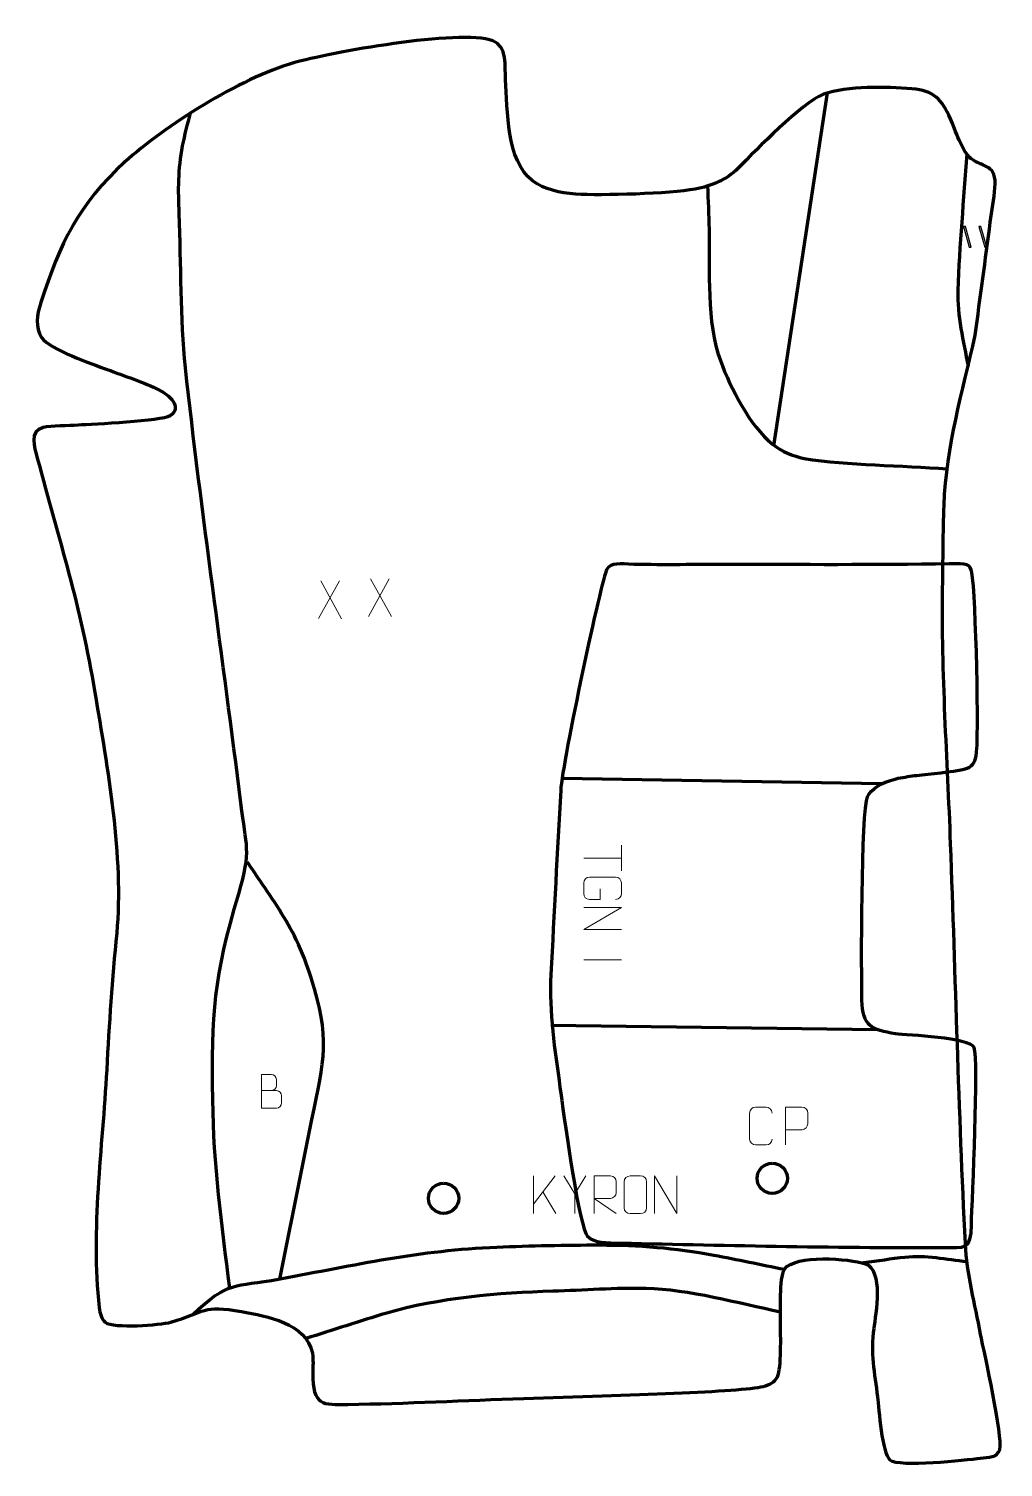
# Model space of a CAD drawing. Header units: millimetres. Extents: x -327 to 317, y -365 to 586.
import ezdxf

# ---------------------------------------------------------------- set-up
doc = ezdxf.new("R2010")
doc.units = ezdxf.units.MM
for name, color, linetype in [('dxf_samples_SSANG_YONG_KYRON_1_layer 1', 7, 'Continuous'), ('dxf_samples_SSANG_YONG_KYRON_1_layer 2', 7, 'Continuous'), ('dxf_samples_SSANG_YONG_KYRON_1_layer 3', 7, 'Continuous'), ('dxf_samples_VOLKSWAGEN_TIGUAN_1_5_layer 1', 7, 'Continuous'), ('dxf_samples_VOLKSWAGEN_TIGUAN_1_5_layer 2', 7, 'Continuous')]:
    doc.layers.add(name, color=color, linetype=linetype)

msp = doc.modelspace()

# ---------------------------------------------------------------- linework, layer by layer
at = {"layer": 'dxf_samples_SSANG_YONG_KYRON_1_layer 1', "color": 250, "lineweight": 9}
for points in [[(-121.6266, 221.0023), (-121.6266, 221.0023), (-135.3672, 196.1065), (-135.3672, 196.1065)], [(-133.9126, 221.0023), (-133.9126, 221.0023), (-120.172, 196.0488), (-120.172, 196.0488)], [(-88.7054, 222.48), (-88.7054, 222.48), (-102.446, 197.5842), (-102.446, 197.5842)], [(-100.9914, 222.48), (-100.9914, 222.48), (-87.2508, 197.5265), (-87.2508, 197.5265)], [(6.6221, -172.3348), (6.6221, -172.3348), (6.6221, -197.2884), (6.6221, -197.2884)], [(20.9983, -172.3348), (20.9983, -172.3348), (6.6221, -190.9745), (6.6221, -190.9745)], [(33.9722, -184.2335), (33.9722, -184.2335), (26.6513, -172.3348), (26.6513, -172.3348)], [(21.3236, -197.1926), (21.3236, -197.1926), (12.8531, -182.879), (12.8531, -182.879)]]:
    msp.add_open_spline(points, degree=3, dxfattribs=at)
for points, knots in [([(-173.0863, -115.9309), (-169.8273, -115.9305), (-166.5679, -115.9305), (-163.3082, -115.9309), (-163.3082, -115.9309), (-161.5389, -115.9464), (-159.816, -117.5014), (-159.816, -119.3372), (-159.816, -119.3372), (-159.8163, -120.348), (-159.8163, -123.0793), (-159.816, -124.0904), (-159.816, -124.0904), (-159.8001, -125.7545), (-161.1814, -127.5583), (-163.2608, -127.5431), (-163.2608, -127.5431), (-166.5208, -127.5428), (-169.7805, -127.5428), (-173.0398, -127.5431), (-173.0398, -127.5431), (-173.0398, -120.0927), (-173.0398, -112.6426), (-173.0398, -105.1928), (-173.0398, -105.1928), (-170.9137, -105.1928), (-168.7873, -105.1928), (-166.6608, -105.1928), (-166.6608, -105.1928), (-165.1553, -105.177), (-163.2773, -106.8882), (-163.2614, -108.6459), (-163.2614, -108.6459), (-163.2618, -110.4965), (-163.2618, -110.6272), (-163.2614, -112.4781), (-163.2614, -112.4781), (-163.246, -114.3287), (-164.9069, -115.9464), (-166.7073, -115.9309)], [0, 0, 0, 0, 0.090909091, 0.090909091, 0.090909091, 0.090909091, 0.181818182, 0.181818182, 0.181818182, 0.181818182, 0.272727273, 0.272727273, 0.272727273, 0.272727273, 0.363636364, 0.363636364, 0.363636364, 0.363636364, 0.454545455, 0.454545455, 0.454545455, 0.454545455, 0.545454545, 0.545454545, 0.545454545, 0.545454545, 0.636363636, 0.636363636, 0.636363636, 0.636363636, 0.727272727, 0.727272727, 0.727272727, 0.727272727, 0.818181818, 0.818181818, 0.818181818, 0.818181818, 1, 1, 1, 1]), ([(164.3241, -148.042), (164.1843, -150.3654), (162.5071, -151.845), (160.3594, -151.8558), (160.3594, -151.8558), (158.0275, -151.8554), (155.6956, -151.8554), (153.3641, -151.8558), (153.3641, -151.8558), (151.4391, -151.9612), (149.467, -150.0767), (149.4782, -148.0594), (149.4782, -148.0594), (149.4786, -142.2893), (149.4786, -136.5196), (149.4782, -130.7503), (149.4782, -130.7503), (149.4824, -128.6122), (151.2291, -126.893), (153.3815, -126.9065), (153.3815, -126.9065), (155.7072, -126.9065), (158.0333, -126.9065), (160.3594, -126.9065), (160.3594, -126.9065), (162.306, -126.871), (164.2974, -128.3625), (164.3241, -130.8001)], [0, 0, 0, 0, 0.125, 0.125, 0.125, 0.125, 0.25, 0.25, 0.25, 0.25, 0.375, 0.375, 0.375, 0.375, 0.5, 0.5, 0.5, 0.5, 0.625, 0.625, 0.625, 0.625, 0.75, 0.75, 0.75, 0.75, 1, 1, 1, 1]), ([(173.2751, -151.8602), (173.2751, -151.8602), (173.2751, -126.9066), (173.2751, -126.9066), (173.2751, -126.9066), (176.8701, -126.9066), (180.4654, -126.9066), (184.0608, -126.9066), (184.0608, -126.9066), (186.386, -126.9445), (187.9434, -128.4346), (187.9392, -130.8007), (187.9392, -130.8007), (187.9388, -132.8364), (187.9388, -135.8957), (187.9392, -137.9317), (187.9392, -137.9317), (187.9327, -139.8071), (186.1205, -141.749), (184.1109, -141.7681), (184.1109, -141.7681), (184.1109, -141.7681), (173.2751, -141.7681), (173.2751, -141.7681)], [0, 0, 0, 0, 0.142857143, 0.142857143, 0.142857143, 0.142857143, 0.285714286, 0.285714286, 0.285714286, 0.285714286, 0.428571429, 0.428571429, 0.428571429, 0.428571429, 0.571428571, 0.571428571, 0.571428571, 0.571428571, 0.714285714, 0.714285714, 0.714285714, 0.714285714, 1, 1, 1, 1]), ([(41.2946, -172.3348), (41.2946, -172.3348), (33.9722, -184.2335), (33.9722, -184.2335), (33.9722, -184.2335), (33.9722, -184.2335), (33.9729, -197.2884), (33.9729, -197.2884)], [0, 0, 0, 0, 0.333333333, 0.333333333, 0.333333333, 0.333333333, 1, 1, 1, 1]), ([(46.6409, -197.2883), (46.6409, -197.2883), (46.6409, -172.3348), (46.6409, -172.3348), (46.6409, -172.3348), (50.2357, -172.3348), (53.8312, -172.3348), (57.4264, -172.3348), (57.4264, -172.3348), (59.7517, -172.3725), (61.309, -173.8625), (61.3049, -176.2289), (61.3049, -176.2289), (61.3045, -178.2644), (61.3045, -181.3238), (61.3049, -183.3598), (61.3049, -183.3598), (61.2984, -185.2353), (59.4861, -187.1771), (57.4766, -187.1962), (57.4766, -187.1962), (57.4766, -187.1962), (46.6409, -187.1962), (46.6409, -187.1962), (46.6409, -187.1962), (46.6409, -187.1962), (61.2956, -197.2883), (61.2956, -197.2883)], [0, 0, 0, 0, 0.125, 0.125, 0.125, 0.125, 0.25, 0.25, 0.25, 0.25, 0.375, 0.375, 0.375, 0.375, 0.5, 0.5, 0.5, 0.5, 0.625, 0.625, 0.625, 0.625, 0.75, 0.75, 0.75, 0.75, 1, 1, 1, 1]), ([(70.4534, -172.3351), (72.7791, -172.3351), (75.1052, -172.3351), (77.4313, -172.3351), (77.4313, -172.3351), (79.3779, -172.2995), (81.3693, -173.7911), (81.396, -176.2287), (81.396, -176.2287), (81.3956, -181.9756), (81.3956, -187.7229), (81.396, -193.4706), (81.396, -193.4706), (81.2562, -195.794), (79.579, -197.2736), (77.4313, -197.2844), (77.4313, -197.2844), (75.0994, -197.284), (72.7675, -197.284), (70.436, -197.2844), (70.436, -197.2844), (68.511, -197.3898), (66.5389, -195.5053), (66.5501, -193.488), (66.5501, -193.488), (66.5504, -187.7179), (66.5504, -181.9482), (66.5501, -176.1789), (66.5501, -176.1789), (66.5543, -174.0408), (68.301, -172.3216), (70.4534, -172.3351)], [0, 0, 0, 0, 0.111111111, 0.111111111, 0.111111111, 0.111111111, 0.222222222, 0.222222222, 0.222222222, 0.222222222, 0.333333333, 0.333333333, 0.333333333, 0.333333333, 0.444444444, 0.444444444, 0.444444444, 0.444444444, 0.555555556, 0.555555556, 0.555555556, 0.555555556, 0.666666667, 0.666666667, 0.666666667, 0.666666667, 0.777777778, 0.777777778, 0.777777778, 0.777777778, 1, 1, 1, 1]), ([(86.6456, -197.2883), (86.6456, -197.2883), (86.6456, -172.3348), (86.6456, -172.3348), (86.6456, -172.3348), (86.6456, -172.3348), (101.3004, -197.2883), (101.3004, -197.2883), (101.3004, -197.2883), (101.3004, -197.2883), (101.3004, -172.3348), (101.3004, -172.3348)], [0, 0, 0, 0, 0.25, 0.25, 0.25, 0.25, 0.5, 0.5, 0.5, 0.5, 1, 1, 1, 1])]:
    msp.add_open_spline(points, degree=3, knots=knots, dxfattribs=at)
at = {"layer": 'dxf_samples_SSANG_YONG_KYRON_1_layer 2', "color": 142, "lineweight": 200}
for centre in [(164.4455, -173.9063), (-52.7777, -187.1356)]:
    msp.add_ellipse(centre, major_axis=(0, 10), ratio=1, dxfattribs=at)
at = {"layer": 'dxf_samples_SSANG_YONG_KYRON_1_layer 2', "color": 142, "lineweight": 158}
msp.add_open_spline([(165.4843, 310.2593), (165.4843, 310.2593), (200.8578, 543.6562), (200.8578, 543.6562)], degree=3, dxfattribs=at)
for points, knots in [([(-194.0538, -246.6407), (-199.5551, -203.8816), (-204.7924, -165.4664), (-205.3195, -122.0838), (-205.3195, -122.0838), (-206.061, -65.0671), (-204.7866, -41.1196), (-188.2137, 14.1115), (-188.2137, 14.1115), (-179.547, 43.3637), (-183.3173, 45.1284), (-186.8503, 74.1886), (-186.8503, 74.1886), (-198.5983, 170.0521), (-212.927, 265.8374), (-223.3767, 361.8105), (-223.3767, 361.8105), (-226.9951, 395.0424), (-226.12, 430.2017), (-227.5299, 463.8295), (-227.5299, 463.8295), (-228.1861, 479.4813), (-228.2749, 493.0638), (-225.335, 508.5715), (-225.335, 508.5715), (-223.8372, 515.8454), (-221.9027, 523.0646), (-220.1779, 530.2923)], [0, 0, 0, 0, 0.125, 0.125, 0.125, 0.125, 0.25, 0.25, 0.25, 0.25, 0.375, 0.375, 0.375, 0.375, 0.5, 0.5, 0.5, 0.5, 0.625, 0.625, 0.625, 0.625, 0.75, 0.75, 0.75, 0.75, 1, 1, 1, 1]), ([(292.9582, 503.3657), (291.0075, 473.5016), (288.0997, 442.898), (287.0724, 413.0799), (287.0724, 413.0799), (286.5067, 396.6577), (290.9138, 379.2483), (293.8563, 363.0958)], [0, 0, 0, 0, 0.333333333, 0.333333333, 0.333333333, 0.333333333, 1, 1, 1, 1]), ([(121.7163, 482.085), (122.0398, 472.5711), (122.3632, 463.0573), (122.6867, 453.5434), (122.6867, 453.5434), (123.3505, 426.5901), (120.7362, 391.85), (130.1465, 366.6842), (130.1465, 366.6842), (136.986, 348.3933), (149.4124, 323.8666), (164.6258, 311.3417), (164.6258, 311.3417), (171.2312, 306.2896), (177.6642, 303.87), (185.6473, 301.8682), (185.6473, 301.8682), (214.5108, 297.6336), (249.9951, 297.3565), (280.0368, 295.1478)], [0, 0, 0, 0, 0.166666667, 0.166666667, 0.166666667, 0.166666667, 0.333333333, 0.333333333, 0.333333333, 0.333333333, 0.5, 0.5, 0.5, 0.5, 0.666666667, 0.666666667, 0.666666667, 0.666666667, 1, 1, 1, 1]), ([(-160.9998, -240.6595), (-154.0711, -205.3846), (-146.9997, -170.3469), (-139.8101, -135.1288), (-139.8101, -135.1288), (-131.6576, -95.1943), (-127.4735, -81.2992), (-140.2729, -41.3892), (-140.2729, -41.3892), (-143.0717, -32.7339), (-146.3174, -24.5558), (-150.1502, -16.3088), (-150.1502, -16.3088), (-156.907, -2.299), (-165.3119, 9.9149), (-174.0372, 22.7145), (-174.0372, 22.7145), (-176.2849, 26.0116), (-178.5232, 29.3129), (-180.7495, 32.6245), (-180.7495, 32.6245), (-180.7495, 32.6245), (-181.5811, 33.8637), (-181.5811, 33.8637), (-181.5811, 33.8637), (-181.5811, 33.8637), (-182.4202, 35.1148), (-182.4202, 35.1148)], [0, 0, 0, 0, 0.125, 0.125, 0.125, 0.125, 0.25, 0.25, 0.25, 0.25, 0.375, 0.375, 0.375, 0.375, 0.5, 0.5, 0.5, 0.5, 0.625, 0.625, 0.625, 0.625, 0.75, 0.75, 0.75, 0.75, 1, 1, 1, 1]), ([(-218.8113, -264.0883), (-193.8338, -241.0135), (-192.5519, -246.3169), (-160.8208, -240.3964), (-160.8208, -240.3964), (-111.4343, -231.1817), (-68.2995, -221.391), (-17.5564, -219.3459), (-17.5564, -219.3459), (4.5389, -218.4925), (28.0724, -217.9419), (50.1686, -217.9872), (50.1686, -217.9872), (76.2801, -218.0407), (100.0344, -219.8859), (125.7435, -224.6629), (125.7435, -224.6629), (141.3663, -227.6424), (156.9259, -230.9576), (172.5313, -234.0312)], [0, 0, 0, 0, 0.166666667, 0.166666667, 0.166666667, 0.166666667, 0.333333333, 0.333333333, 0.333333333, 0.333333333, 0.5, 0.5, 0.5, 0.5, 0.666666667, 0.666666667, 0.666666667, 0.666666667, 1, 1, 1, 1]), ([(293.1864, -229.2354), (279.6023, -227.5884), (265.8496, -224.768), (252.1433, -226.184), (252.1433, -226.184), (243.0471, -227.1237), (234.0458, -228.6688), (224.9883, -229.8636), (224.9883, -229.8636), (224.9883, -229.8636), (224.3481, -229.948), (224.3481, -229.948)], [0, 0, 0, 0, 0.25, 0.25, 0.25, 0.25, 0.5, 0.5, 0.5, 0.5, 1, 1, 1, 1]), ([(169.9277, -262.3439), (142.0594, -256.6144), (109.067, -247.3698), (81.046, -246.753), (81.046, -246.753), (60.9147, -246.3099), (39.682, -248.0431), (19.3776, -248.6019), (19.3776, -248.6019), (-15.9279, -249.5735), (-56.5062, -253.1188), (-90.41, -263.0374), (-90.41, -263.0374), (-108.1655, -268.3067), (-126.0902, -274.3307), (-143.8761, -279.8103)], [0, 0, 0, 0, 0.2, 0.2, 0.2, 0.2, 0.4, 0.4, 0.4, 0.4, 0.6, 0.6, 0.6, 0.6, 1, 1, 1, 1])]:
    msp.add_open_spline(points, degree=3, knots=knots, dxfattribs=at)
at = {"layer": 'dxf_samples_SSANG_YONG_KYRON_1_layer 2', "color": 142}
for points in [[(294.6512, 441.6934), (294.6512, 441.6934), (290.8294, 455.3558), (290.8294, 455.3558), (290.8294, 455.3558), (290.8294, 455.3558), (292.1279, 455.3558), (292.1279, 455.3558), (292.1279, 455.3558), (292.1279, 455.3558), (295.9497, 441.6934), (295.9497, 441.6934), (295.9497, 441.6934), (295.9497, 441.6934), (294.6512, 441.6934), (294.6512, 441.6934)], [(304.9103, 441.6934), (304.9103, 441.6934), (301.0884, 455.3558), (301.0884, 455.3558), (301.0884, 455.3558), (301.0884, 455.3558), (302.3869, 455.3558), (302.3869, 455.3558), (302.3869, 455.3558), (302.3869, 455.3558), (306.2088, 441.6934), (306.2088, 441.6934), (306.2088, 441.6934), (306.2088, 441.6934), (304.9103, 441.6934), (304.9103, 441.6934)]]:
    msp.add_open_spline(points, degree=3, knots=[0, 0, 0, 0, 0.2, 0.2, 0.2, 0.2, 0.4, 0.4, 0.4, 0.4, 0.6, 0.6, 0.6, 0.6, 1, 1, 1, 1], dxfattribs=at)
at = {"layer": 'dxf_samples_SSANG_YONG_KYRON_1_layer 3', "color": 242, "lineweight": 158}
msp.add_open_spline([(298.5388, 383.4414), (290.1318, 345.1343), (279.5403, 310.7), (278.0158, 271.0454), (278.0158, 271.0454), (277.3255, 253.0896), (277.3608, 234.5191), (277.0337, 216.4656), (277.0337, 216.4656), (276.2151, 160.6118), (280.2749, 103.251), (282.3499, 47.2765), (282.3499, 47.2765), (285.6047, -40.7431), (287.6956, -129.1669), (292.1146, -217.0951), (292.1146, -217.0951), (293.1455, -237.6079), (298.3684, -256.9323), (302.1847, -276.9949), (302.1847, -276.9949), (304.6174, -289.6571), (317.1105, -344.7576), (314.7862, -353.1609), (314.7862, -353.1609), (313.2374, -358.7606), (307.3859, -358.3279), (302.1568, -358.9818), (302.1568, -358.9818), (292.6561, -360.1417), (247.9492, -364.9311), (242.2298, -360.1241), (242.2298, -360.1241), (236.8133, -355.5716), (234.9895, -326.4674), (234.0914, -318.4465), (234.0914, -318.4465), (231.88, -302.6889), (229.2425, -289.1315), (231.5142, -273.1585), (231.5142, -273.1585), (232.869, -263.6319), (238.1394, -234.3712), (225.894, -230.3992), (225.894, -230.3992), (215.3045, -226.9644), (179.6177, -224.0397), (172.5313, -234.0312), (172.5313, -234.0312), (168.8547, -240.403), (170.1266, -261.1586), (169.9626, -269.6511), (169.9626, -269.6511), (169.8623, -277.3063), (170.7792, -299.3882), (167.832, -305.2099), (167.832, -305.2099), (166.0895, -308.652), (162.5941, -310.489), (158.4974, -311.4764), (158.4974, -311.4764), (143.0188, -315.2073), (69.3645, -317.0952), (0.2198, -319.4354), (0.2198, -319.4354), (-38.3605, -320.7473), (-77.5712, -322.8155), (-116.1022, -323.3698), (-116.1022, -323.3698), (-132.6139, -323.6073), (-139.4775, -324.5935), (-139.1961, -302.6256), (-139.1961, -302.6256), (-139.1344, -297.8125), (-138.9217, -294.3551), (-139.4408, -289.4592), (-139.4408, -289.4592), (-143.7316, -269.4668), (-169.3446, -265.1551), (-186.3028, -262.0378), (-186.3028, -262.0378), (-212.1775, -257.2814), (-210.0808, -262.3323), (-232.9874, -268.9816), (-232.9874, -268.9816), (-240.3117, -271.0379), (-270.6972, -273.2839), (-276.4428, -269.0877), (-276.4428, -269.0877), (-278.789, -266.8937), (-279.8937, -263.3012), (-280.4088, -259.3433), (-280.4088, -259.3433), (-286.176, -207.975), (-278.2557, -153.8912), (-275.4818, -102.2404), (-275.4818, -102.2404), (-273.843, -71.7259), (-271.8402, -42.219), (-268.8579, -11.7892), (-268.8579, -11.7892), (-264.133, 38.3325), (-275.0087, 97.3432), (-283.2818, 147.1805), (-283.2818, 147.1805), (-292.8575, 204.8639), (-306.7201, 247.3866), (-321.3244, 302.2178), (-321.3244, 302.2178), (-323.2156, 309.3181), (-326.9663, 320.2876), (-317.3587, 322.4255), (-317.3587, 322.4255), (-312.296, 323.552), (-300.3733, 323.6135), (-294.3713, 324.023), (-294.3713, 324.023), (-284.3238, 324.6733), (-239.188, 326.4006), (-233.4857, 330.2674), (-233.4857, 330.2674), (-225.0623, 335.9793), (-234.6375, 344.1831), (-240.4922, 347.1441), (-240.4922, 347.1441), (-250.5298, 352.2206), (-264.3232, 356.7422), (-275.0837, 360.8033), (-275.0837, 360.8033), (-284.9468, 364.51), (-313.0927, 373.9989), (-318.463, 382.0361), (-318.463, 382.0361), (-322.8026, 388.5308), (-321.7242, 396.8654), (-319.0067, 405.1835), (-319.0067, 405.1835), (-306.2718, 444.1624), (-294.3534, 469.7462), (-263.7134, 497.7721), (-263.7134, 497.7721), (-236.6554, 522.2468), (-187.9153, 552.9886), (-151.915, 563.4693), (-151.915, 563.4693), (-129.0106, 570.1373), (-42.1802, 586.065), (-20.25, 578.17), (-20.25, 578.17), (-10.6038, 574.6972), (-12.3455, 560.865), (-11.7705, 552.3796), (-11.7705, 552.3796), (-10.4963, 532.2233), (-11.4006, 499.1669), (5.9473, 485.5615), (5.9473, 485.5615), (13.7276, 479.7876), (23.8668, 477.4774), (34.6131, 476.7477), (34.6131, 476.7477), (51.3275, 475.6127), (97.1785, 476.9909), (113.4248, 480.0494), (113.4248, 480.0494), (124.1355, 482.0657), (134.1297, 486.0315), (141.8674, 493.8574), (141.8674, 493.8574), (154.1812, 506.3115), (183.3977, 536.5453), (198.2286, 542.8411), (198.2286, 542.8411), (214.6607, 548.3811), (239.3727, 547.7368), (256.721, 546.4046), (256.721, 546.4046), (271.3108, 545.2842), (276.3634, 539.4779), (282.209, 526.59), (282.209, 526.59), (285.7278, 518.8321), (289.4513, 505.5546), (295.9157, 500.1466), (295.9157, 500.1466), (304.4886, 493.9849), (312.9894, 496.7299), (311.6271, 480.8209), (311.6271, 480.8209), (311.0366, 473.9254), (309.5135, 465.3958), (308.5886, 458.2956), (308.5886, 458.2956), (305.3368, 433.3315), (301.9368, 408.386), (298.5388, 383.4414)], degree=3, knots=[0, 0, 0, 0, 0.02, 0.02, 0.02, 0.02, 0.04, 0.04, 0.04, 0.04, 0.06, 0.06, 0.06, 0.06, 0.08, 0.08, 0.08, 0.08, 0.1, 0.1, 0.1, 0.1, 0.12, 0.12, 0.12, 0.12, 0.14, 0.14, 0.14, 0.14, 0.16, 0.16, 0.16, 0.16, 0.18, 0.18, 0.18, 0.18, 0.2, 0.2, 0.2, 0.2, 0.22, 0.22, 0.22, 0.22, 0.24, 0.24, 0.24, 0.24, 0.26, 0.26, 0.26, 0.26, 0.28, 0.28, 0.28, 0.28, 0.3, 0.3, 0.3, 0.3, 0.32, 0.32, 0.32, 0.32, 0.34, 0.34, 0.34, 0.34, 0.36, 0.36, 0.36, 0.36, 0.38, 0.38, 0.38, 0.38, 0.4, 0.4, 0.4, 0.4, 0.42, 0.42, 0.42, 0.42, 0.44, 0.44, 0.44, 0.44, 0.46, 0.46, 0.46, 0.46, 0.48, 0.48, 0.48, 0.48, 0.5, 0.5, 0.5, 0.5, 0.52, 0.52, 0.52, 0.52, 0.54, 0.54, 0.54, 0.54, 0.56, 0.56, 0.56, 0.56, 0.58, 0.58, 0.58, 0.58, 0.6, 0.6, 0.6, 0.6, 0.62, 0.62, 0.62, 0.62, 0.64, 0.64, 0.64, 0.64, 0.66, 0.66, 0.66, 0.66, 0.68, 0.68, 0.68, 0.68, 0.7, 0.7, 0.7, 0.7, 0.72, 0.72, 0.72, 0.72, 0.74, 0.74, 0.74, 0.74, 0.76, 0.76, 0.76, 0.76, 0.78, 0.78, 0.78, 0.78, 0.8, 0.8, 0.8, 0.8, 0.82, 0.82, 0.82, 0.82, 0.84, 0.84, 0.84, 0.84, 0.86, 0.86, 0.86, 0.86, 0.88, 0.88, 0.88, 0.88, 0.9, 0.9, 0.9, 0.9, 0.92, 0.92, 0.92, 0.92, 0.94, 0.94, 0.94, 0.94, 0.96, 0.96, 0.96, 0.96, 1, 1, 1, 1], dxfattribs=at)
at = {"layer": 'dxf_samples_VOLKSWAGEN_TIGUAN_1_5_layer 1', "color": 142, "lineweight": 158}
for points in [[(236.62545, 86.77325), (236.62545, 86.77325), (25.55015, 90.41545), (25.55015, 90.41545)], [(18.17895, -72.57375), (18.17895, -72.57375), (233.85945, -75.55835), (233.85945, -75.55835)]]:
    msp.add_open_spline(points, degree=3, dxfattribs=at)
at = {"layer": 'dxf_samples_VOLKSWAGEN_TIGUAN_1_5_layer 1', "color": 250, "lineweight": 9}
for points in [[(64.73825, 46.30575), (64.73825, 46.30575), (64.73825, 29.31855), (64.73825, 29.31855)], [(39.80825, 37.81195), (39.80825, 37.81195), (64.76175, 37.81195), (64.76175, 37.81195)], [(64.77205, -29.51525), (64.77205, -29.51525), (39.79795, -29.51525), (39.79795, -29.51525)]]:
    msp.add_open_spline(points, degree=3, dxfattribs=at)
for points, knots in [([(50.79395, 17.55725), (50.79395, 17.55725), (50.79395, 10.38915), (50.79395, 10.38915), (50.79395, 10.38915), (50.79395, 10.38915), (43.62585, 10.38915), (43.62585, 10.38915), (43.62585, 10.38915), (41.30245, 10.52885), (39.82285, 12.20605), (39.81205, 14.35385), (39.81205, 14.35385), (39.81245, 16.68565), (39.81245, 19.01765), (39.81205, 21.34915), (39.81205, 21.34915), (39.70665, 23.27405), (41.59115, 25.24625), (43.60845, 25.23505), (43.60845, 25.23505), (49.37855, 25.23465), (55.14825, 25.23465), (60.91755, 25.23505), (60.91755, 25.23505), (63.05565, 25.23085), (64.77485, 23.48405), (64.76145, 21.33175), (64.76145, 21.33175), (64.76145, 19.00605), (64.76145, 16.67995), (64.76145, 14.35385), (64.76145, 14.35385), (64.79685, 12.40715), (63.30535, 10.41575), (60.86765, 10.38915)], [0, 0, 0, 0, 0.1, 0.1, 0.1, 0.1, 0.2, 0.2, 0.2, 0.2, 0.3, 0.3, 0.3, 0.3, 0.4, 0.4, 0.4, 0.4, 0.5, 0.5, 0.5, 0.5, 0.6, 0.6, 0.6, 0.6, 0.7, 0.7, 0.7, 0.7, 0.8, 0.8, 0.8, 0.8, 1, 1, 1, 1]), ([(39.80825, 5.13955), (39.80825, 5.13955), (64.76175, 5.13955), (64.76175, 5.13955), (64.76175, 5.13955), (64.76175, 5.13955), (39.80825, -9.51525), (39.80825, -9.51525), (39.80825, -9.51525), (39.80825, -9.51525), (64.76175, -9.51525), (64.76175, -9.51525)], [0, 0, 0, 0, 0.25, 0.25, 0.25, 0.25, 0.5, 0.5, 0.5, 0.5, 1, 1, 1, 1])]:
    msp.add_open_spline(points, degree=3, knots=knots, dxfattribs=at)
at = {"layer": 'dxf_samples_VOLKSWAGEN_TIGUAN_1_5_layer 2', "color": 242, "lineweight": 158}
msp.add_open_spline([(57.86005, -216.61045), (47.77745, -216.40185), (43.44565, -214.31875), (41.25895, -210.48795), (41.25895, -210.48795), (35.40465, -197.19535), (26.41225, -130.75205), (24.12685, -113.79835), (24.12685, -113.79835), (20.78735, -89.06925), (16.73065, -64.16015), (18.12575, -39.13875), (18.12575, -39.13875), (20.37855, 1.40645), (22.17145, 42.00105), (24.61285, 82.53015), (24.61285, 82.53015), (25.77515, 101.82505), (51.95605, 223.67805), (54.95805, 228.42085), (54.95805, 228.42085), (58.13265, 233.43625), (63.40885, 232.22195), (72.90445, 231.99055), (72.90445, 231.99055), (93.02835, 231.50015), (114.08855, 231.89685), (134.31415, 231.88735), (134.31415, 231.88735), (183.36875, 231.86015), (232.40305, 231.44625), (281.45295, 232.33425), (281.45295, 232.33425), (293.22865, 232.54735), (295.35935, 232.14065), (296.37515, 226.59885), (296.37515, 226.59885), (299.11815, 211.63355), (301.29565, 114.66095), (299.19625, 105.17185), (299.19625, 105.17185), (298.23795, 100.84015), (296.80965, 97.94875), (291.37905, 96.65955), (291.37905, 96.65955), (282.92285, 94.65205), (269.01345, 93.61845), (259.93875, 92.47315), (259.93875, 92.47315), (255.81535, 91.95275), (251.68495, 91.41865), (247.62535, 90.51405), (247.62535, 90.51405), (247.62535, 90.51405), (246.31625, 90.19895), (246.31625, 90.19895), (246.31625, 90.19895), (235.53175, 87.45845), (230.09015, 83.53705), (227.38305, 78.27995), (227.38305, 78.27995), (223.13785, 70.03565), (223.31545, -41.24485), (223.75145, -56.09215), (223.75145, -56.09215), (224.26005, -73.41415), (229.78155, -75.63815), (245.95665, -78.46425), (245.95665, -78.46425), (253.91805, -79.22485), (295.30645, -80.99735), (297.85675, -87.37245), (297.85675, -87.37245), (301.10355, -95.48845), (296.54615, -187.80165), (296.10185, -204.77385), (296.10185, -204.77385), (295.91875, -221.71475), (291.96895, -219.55855), (276.71255, -219.63285), (276.71255, -219.63285), (204.18955, -219.98585), (129.68945, -218.09665), (57.86005, -216.61045)], degree=3, knots=[0, 0, 0, 0, 0.045454545, 0.045454545, 0.045454545, 0.045454545, 0.090909091, 0.090909091, 0.090909091, 0.090909091, 0.136363636, 0.136363636, 0.136363636, 0.136363636, 0.181818182, 0.181818182, 0.181818182, 0.181818182, 0.227272727, 0.227272727, 0.227272727, 0.227272727, 0.272727273, 0.272727273, 0.272727273, 0.272727273, 0.318181818, 0.318181818, 0.318181818, 0.318181818, 0.363636364, 0.363636364, 0.363636364, 0.363636364, 0.409090909, 0.409090909, 0.409090909, 0.409090909, 0.454545455, 0.454545455, 0.454545455, 0.454545455, 0.5, 0.5, 0.5, 0.5, 0.545454545, 0.545454545, 0.545454545, 0.545454545, 0.590909091, 0.590909091, 0.590909091, 0.590909091, 0.636363636, 0.636363636, 0.636363636, 0.636363636, 0.681818182, 0.681818182, 0.681818182, 0.681818182, 0.727272727, 0.727272727, 0.727272727, 0.727272727, 0.772727273, 0.772727273, 0.772727273, 0.772727273, 0.818181818, 0.818181818, 0.818181818, 0.818181818, 0.863636364, 0.863636364, 0.863636364, 0.863636364, 0.909090909, 0.909090909, 0.909090909, 0.909090909, 1, 1, 1, 1], dxfattribs=at)

doc.saveas('drawing.dxf')
